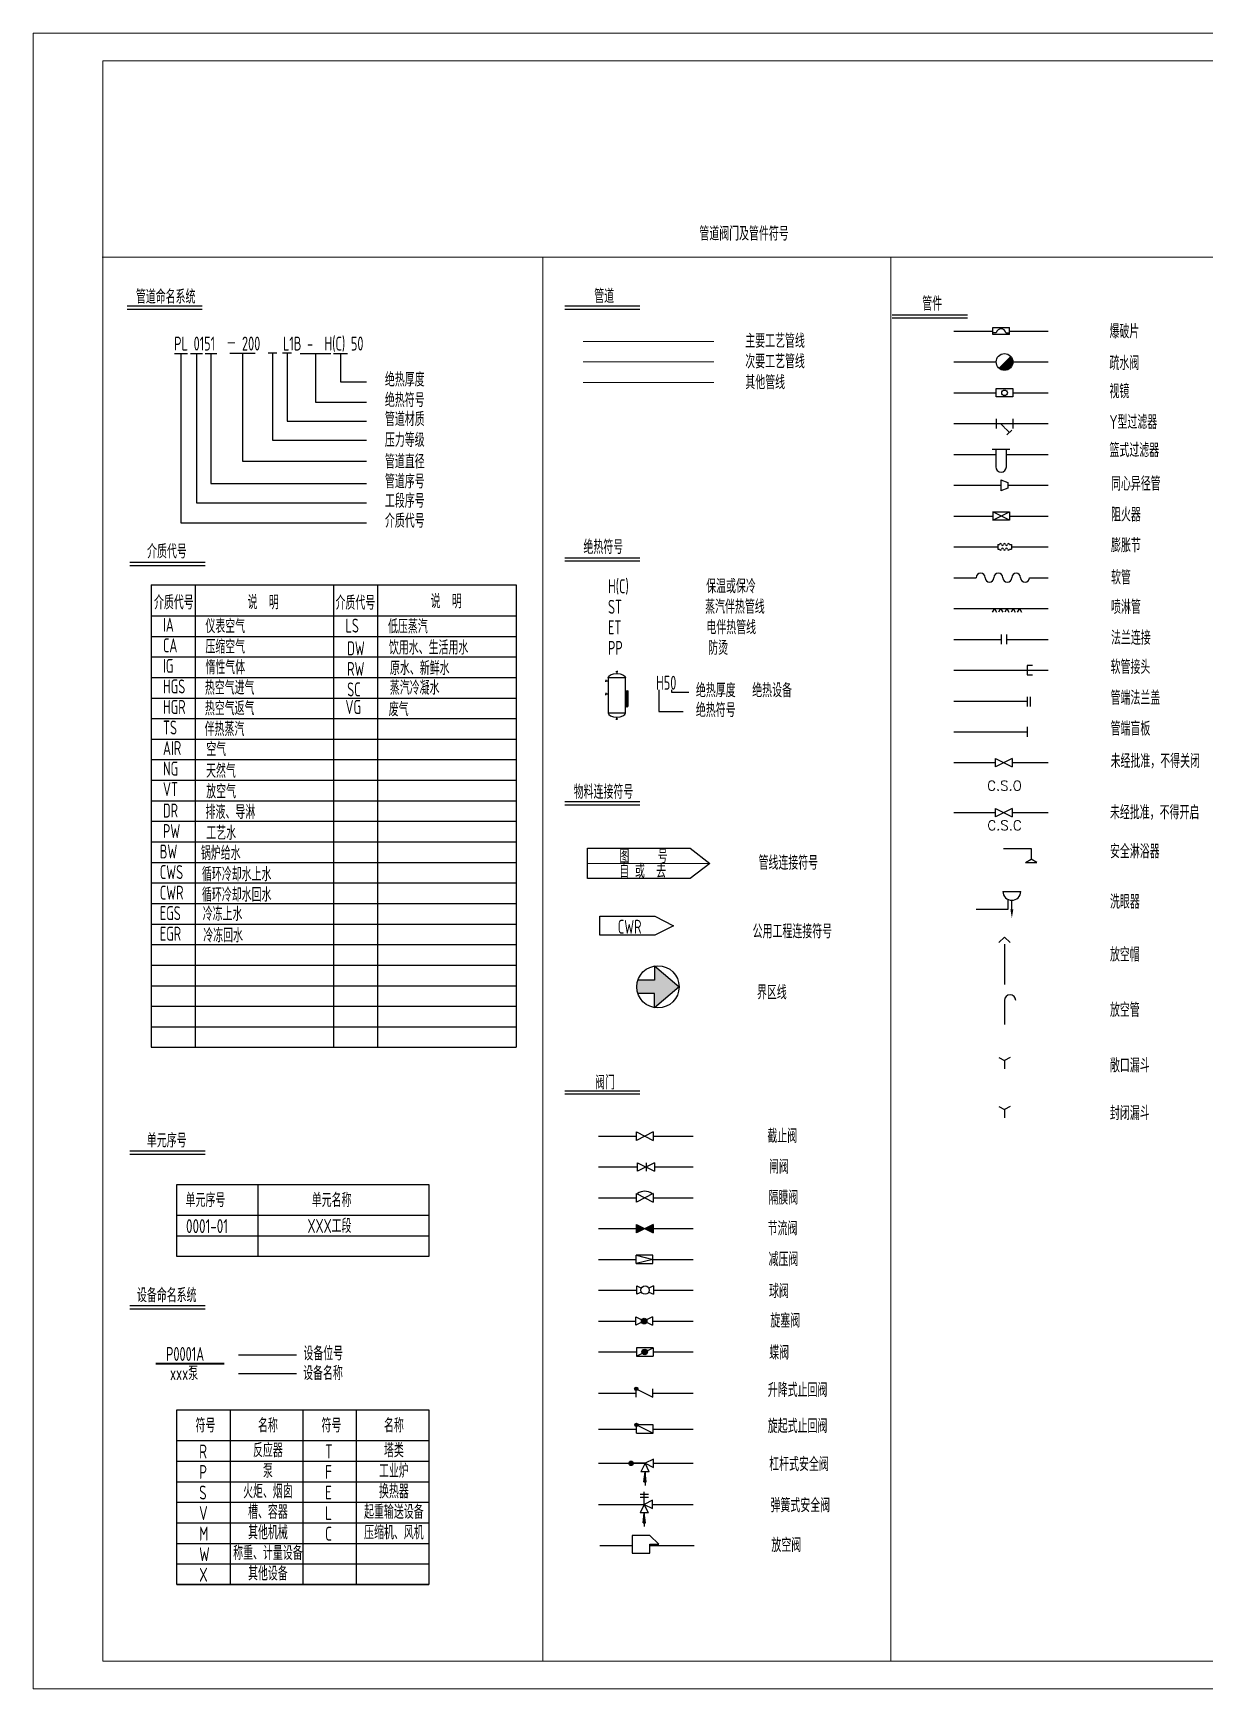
# Model space of a CAD drawing. Extents: x 2909 to 6527, y 1421 to 2016.
# Drawn here: x 2909 to 3330, y 1422 to 2016 of the extents above; entities that cross this region are included whole.
import ezdxf
from ezdxf.enums import TextEntityAlignment as Align

# ---------------------------------------------------------------- set-up
doc = ezdxf.new("R2010")
doc.units = 0
for name, color, linetype, lineweight in [('AM_0', 7, 'Continuous', 18), ('AM_5', 3, 'Continuous', 20), ('中粗线', 4, 'Continuous', 35), ('文本层', 3, 'Continuous', 18), ('细实线', 7, 'Continuous', 18)]:
    doc.layers.add(name, color=color, linetype=linetype, lineweight=lineweight)
doc.layers.add('设备线', color=3, linetype='Continuous')
doc.styles.add('HGCAD', font='gbenor.shx', dxfattribs={"width": 0.75, "bigfont": 'gbcbig.shx'})
doc.styles.get("Standard").update_dxf_attribs({"font": 'txt', "bigfont": 'gbcbig.shx'})

# ---------------------------------------------------------------- blocks, each defined once
blk = doc.blocks.new('#HGCAD-TF-TK~A1H~HGCAD标准图框')
at = {"layer": '细实线', "color": 7}
blk.add_lwpolyline([(10, -10), (-831, -10), (-831, 584), (10, 584)], close=True, dxfattribs=at)
at = {"layer": '细实线', "color": 4}
blk.add_lwpolyline([(0, 0), (-806, 0), (-806, 574), (0, 574)], close=True, dxfattribs=at)
blk = doc.blocks.new('#HGCAD~PID~FM~030')
at = {"color": 250}
blk.add_wipeout([(-3.19, 0), (3.19, 0), (3.19, 6.38), (-3.19, 6.38)], dxfattribs=at)
at = {"color": 1}
for p, q in [((-3.19, 6.38), (-3.19, 0)), ((3.19, 6.38), (-3.19, 6.38)), ((6.38, 3.19), (3.19, 6.38)), ((-3.19, 0), (3.19, 0)), ((3.19, 3.19), (6.38, 3.19)), ((3.19, 0), (3.19, 3.19))]:
    blk.add_line(p, q, dxfattribs=at)
blk = doc.blocks.new('#HGCAD~PID~FM~021')
at = {"color": 250}
blk.add_wipeout([(-1.5, -3), (3, -3), (3, 1.5), (0, 0)], dxfattribs=at)
blk.add_hatch(color=1).paths.add_polyline_path([(-5.8, 0, 1), (-4.2, 0, 1)])
at = {"color": 1}
for p, q in [((0, 0), (-4.2, 0)), ((0, 0), (-1.5, -3)), ((3, 1.5), (0, 0)), ((1.5, -3), (0, 0)), ((0, 0), (3, -1.5)), ((3, -1.5), (3, 1.5)), ((1.5, -3), (-1.5, -3))]:
    blk.add_line(p, q, dxfattribs=at)
blk.add_circle((-5, 0), 0.8, dxfattribs=at)
blk = doc.blocks.new('#HGCAD~PID~FM~020')
at = {"color": 250}
blk.add_wipeout([(-1.5, -3), (3, -3), (3, 1.5), (0, 0)], dxfattribs=at)
at = {"color": 1}
for p, q in [((1.5, 3.5), (-1.5, 3.5)), ((1.5, 2.5), (-1.5, 2.5)), ((0, 0), (-1.5, -3)), ((0, 0), (0, 4.5)), ((3, 1.5), (0, 0)), ((3, -1.5), (3, 1.5)), ((1.5, -3), (-1.5, -3)), ((1.5, -3), (0, 0)), ((0, 0), (3, -1.5))]:
    blk.add_line(p, q, dxfattribs=at)
blk = doc.blocks.new('#HGCAD~PID~FM~017')
at = {"color": 250}
blk.add_wipeout([(-3, -1.5), (3, -1.5), (3, 1.5), (-3.01, 1.49)], dxfattribs=at)
h = blk.add_hatch(color=1)
h.paths.add_polyline_path([(-3.01, 1.5), (-2.47, 1.23, 0.116338), (-2.41, 1.5, 1), (-3.61, 1.5, 0.414781), (-3, 0.9)])
h.paths.add_polyline_path([(-3.01, 1.5), (-3, 0.9, 0.283658), (-2.47, 1.23)], flags=17)
at = {"color": 1}
for p, q in [((-3, -1.5), (-3.01, 1.5)), ((-3.01, 1.5), (3, -1.5)), ((2.99, 1.5), (-3.01, 1.5)), ((3, -1.5), (2.99, 1.5)), ((-3, -1.5), (3, -1.5))]:
    blk.add_line(p, q, dxfattribs=at)
blk.add_circle((-3.01, 1.5), 0.6, dxfattribs=at)
blk = doc.blocks.new('#HGCAD~PID~FM~016')
at = {"color": 250}
blk.add_wipeout([(-3, -1.5), (3, -1.5), (3, 1.5), (-3, 1.5)], dxfattribs=at)
h = blk.add_hatch(color=1)
h.paths.add_polyline_path([(-3, 1.5), (-2.46, 1.23, 0.116434), (-2.4, 1.5, 1), (-3.6, 1.5, 0.414214), (-3, 0.9)])
h.paths.add_polyline_path([(-3, 1.5), (-3, 0.9, 0.284079), (-2.46, 1.23)], flags=17)
at = {"color": 1}
for p, q in [((-3, -1.5), (-3, 1.5)), ((-3, 1.5), (3, -1.5)), ((3, -1.5), (3, 1.5))]:
    blk.add_line(p, q, dxfattribs=at)
blk.add_circle((-3, 1.5), 0.6, dxfattribs=at)
blk = doc.blocks.new('#HGCAD~PID~FM~018')
at = {"color": 250}
blk.add_wipeout([(-3, -1.5), (-3, 1.5), (3, 1.5), (3, -1.5)], dxfattribs=at)
h = blk.add_hatch(color=1)
h.paths.add_polyline_path([(-0.89, -0.45, 0.791418), (1, 0, 0.116434), (0.89, 0.45)])
h.paths.add_polyline_path([(-1, 0, 0.116434), (-0.89, -0.45), (0.89, 0.45, 0.791418)])
at = {"color": 1}
for p, q in [((-3, -1.5), (3, 1.5)), ((-3, 1.5), (-3, -1.5)), ((3, 1.5), (-3, 1.5)), ((3, 1.5), (3, -1.5)), ((-3, -1.5), (3, -1.5))]:
    blk.add_line(p, q, dxfattribs=at)
blk.add_circle((0, 0), 1, dxfattribs=at)
blk = doc.blocks.new('#HGCAD~PID~FM~005')
at = {"color": 250}
blk.add_wipeout([(-3, -1.5), (-3, 1.5), (3, 1.5), (3, -1.5)], dxfattribs=at)
h = blk.add_hatch(color=1)
h.paths.add_polyline_path([(0.89, 0.45, 0.618034), (-0.89, 0.45), (0, 0)])
h.paths.add_polyline_path([(0, 0), (0.89, -0.45, 0.116434), (1, 0, 0.116434), (0.89, 0.45)])
h.paths.add_polyline_path([(-0.89, 0.45, 0.116434), (-1, 0, 0.116434), (-0.89, -0.45), (0, 0)])
h.paths.add_polyline_path([(0, 0), (-0.89, -0.45, 0.618034), (0.89, -0.45)])
at = {"color": 1}
for p, q in [((-3, 1.5), (3, -1.5)), ((3, 1.5), (-3, -1.5)), ((-3, -1.5), (-3, 1.5)), ((3, 1.5), (3, -1.5))]:
    blk.add_line(p, q, dxfattribs=at)
blk.add_circle((0, 0), 1, dxfattribs=at)
blk = doc.blocks.new('#HGCAD~PID~FM~003')
at = {"color": 250}
blk.add_wipeout([(-3, -1.5), (-3, 1.5), (3, 1.5), (3, -1.5)], dxfattribs=at)
h = blk.add_hatch(color=1)
h.paths.add_polyline_path([(3, 1.5), (0.21, 0.1, -0.116434), (0.23, 0, -0.116434), (0.21, -0.1), (3, -1.5)])
h.paths.add_polyline_path([(-3, 1.5), (-3, -1.5), (-0.21, -0.1, -0.116434), (-0.23, 0, -0.116434), (-0.21, 0.1)])
h.paths.add_polyline_path([(0, 0), (-0.21, 0.1, 0.116434), (-0.23, 0, 0.116434), (-0.21, -0.1)])
h.paths.add_polyline_path([(0.21, 0.1), (0, 0), (0.21, -0.1, 0.116434), (0.23, 0, 0.116434)])
at = {"color": 1}
for p, q in [((-3, 1.5), (3, -1.5)), ((3, 1.5), (-3, -1.5)), ((-3, -1.5), (-3, 1.5)), ((3, 1.5), (3, -1.5))]:
    blk.add_line(p, q, dxfattribs=at)
blk = doc.blocks.new('#HGCAD~PID~FM~019')
at = {"color": 250}
blk.add_wipeout([(-3, -1.5), (3, -1.5), (3, 1.5), (-3, 1.5)], dxfattribs=at)
at = {"color": 1}
for p, q in [((-3, -1.5), (-3, 1.5)), ((3, 1.5), (-3, 1.5)), ((-3, 1.5), (3, 0)), ((3, 0), (-3, -1.5)), ((3, -1.5), (3, 1.5)), ((-3, -1.5), (3, -1.5))]:
    blk.add_line(p, q, dxfattribs=at)
blk = doc.blocks.new('#HGCAD~PID~FM~004')
at = {"color": 250}
blk.add_wipeout([(-3, -1.5), (-3, 1.5), (3, 1.5), (3, -1.5)], dxfattribs=at)
at = {"color": 1}
for p, q in [((-3, 1.5), (-1.34, 0.67)), ((-3, -1.5), (-3, 1.5)), ((3, 1.5), (1.34, 0.67)), ((3, 1.5), (3, -1.5)), ((-1.34, -0.67), (-3, -1.5)), ((1.34, -0.67), (3, -1.5))]:
    blk.add_line(p, q, dxfattribs=at)
blk.add_circle((0, 0), 1.5, dxfattribs=at)
blk = doc.blocks.new('#HGCAD~PID~FM~006')
at = {"color": 250}
blk.add_wipeout([(-3, -1.5), (3, -1.5), (3, 1.5), (-3, 1.5)], dxfattribs=at)
at = {"color": 1}
for p, q in [((-3, 1.5), (3, -1.5)), ((3, 1.5), (-3, -1.5)), ((-3, -1.5), (-3, 1.5)), ((3, 1.5), (3, -1.5))]:
    blk.add_line(p, q, dxfattribs=at)
blk.add_arc((0, -1.87), 4.23, 52.99171, 127.00829, dxfattribs=at)
blk = doc.blocks.new('#HGCAD~PID~FM~002')
at = {"color": 250}
blk.add_wipeout([(-3, -1.5), (-3, 1.5), (3, 1.5), (3, -1.5)], dxfattribs=at)
at = {"color": 1}
for p, q in [((-3, 1.5), (3, -1.5)), ((3, 1.5), (-3, -1.5)), ((-3, -1.5), (-3, 1.5)), ((3, 1.5), (3, -1.5))]:
    blk.add_line(p, q, dxfattribs=at)
blk = doc.blocks.new('#HGCAD~PID~FM~001')
at = {"color": 250}
blk.add_wipeout([(-3, -1.5), (-3, 1.5), (3, 1.5), (3, -1.5)], dxfattribs=at)
at = {"color": 1}
for p, q in [((-3, 1.5), (3, -1.5)), ((3, 1.5), (-3, -1.5)), ((-3, -1.5), (-3, 1.5)), ((0, 1.5), (0, -1.5)), ((3, 1.5), (3, -1.5))]:
    blk.add_line(p, q, dxfattribs=at)
blk = doc.blocks.new('#HGCAD~PID~SB~003')
at = {"color": 7}
for p, q in [((-12.5, 25), (-12.5, -25)), ((12.5, 25), (-12.5, 25)), ((12.5, -25), (12.5, 25)), ((-12.5, -25), (12.5, -25))]:
    blk.add_line(p, q, dxfattribs=at)
for p, q in [((-1.5, 34.2), (0, 34.2)), ((0, 34.2), (0, 31.2)), ((1.5, 34.2), (0, 34.2)), ((-15.5, 22.5), (-15.5, 21)), ((-15.5, 21), (-12.5, 21)), ((-15.5, 19.5), (-15.5, 21)), ((-15.5, 3.5), (-15.5, 2)), ((-15.5, 0.5), (-15.5, 2)), ((-15.5, 2), (-12.5, 2)), ((-1.5, -34.2), (0, -34.2)), ((0, -34.2), (0, -31.2)), ((1.5, -34.2), (0, -34.2))]:
    blk.add_line(p, q)
blk.add_arc((9.3, 25), 3.18, 0, 40.2918, dxfattribs=at)
at = {"extrusion": (0, 0, -1)}
blk.add_ellipse((0, 25), major_axis=(12.5, 0), ratio=0.5, start_param=3.141593, end_param=6.283185, dxfattribs=at)
blk.add_ellipse((0, -25), major_axis=(12.5, 0), ratio=0.5, start_param=3.141593, end_param=6.283185)
blk = doc.blocks.new('#HGCAD~PID~GJ~031')
at = {"color": 1}
for p, q in [((-2, 4.15), (0, 3)), ((2, 4.15), (0, 3)), ((0, 3), (0, 0))]:
    blk.add_line(p, q, dxfattribs=at)
blk = doc.blocks.new('#HGCAD~PID~GJ~030')
at = {"color": 1}
blk.add_arc((2, 0), 2, 0, 180, dxfattribs=at)
blk = doc.blocks.new('#HGCAD~PID~GJ~029')
at = {"color": 1}
for p in [(-2, -0.94), (2, -0.94)]:
    blk.add_line(p, (0, 1.06), dxfattribs=at)
blk = doc.blocks.new('#HGCAD~PID~GJ~035')
at = {"color": 1}
for p, q in [((7.5, 5), (12.5, 5)), ((0, 0), (9, 0)), ((9, 0), (9, 2.71)), ((10, 0), (10, 2.5))]:
    blk.add_line(p, q, dxfattribs=at)
blk.add_lwpolyline([(10, 0, 0.83, 0, 0), (10, -2.5, 0, 0, 0)], format="xyseb", dxfattribs=at)
blk.add_arc((10, 5), 2.5, 180, 0, dxfattribs=at)
blk = doc.blocks.new('#HGCAD~PID~GJ~034')
at = {"color": 1}
for p, q in [((0, 0), (10, 0)), ((10, 0), (10, -3.85)), ((8, -5), (10, -3.85)), ((8, -5), (12, -5)), ((12, -5), (10, -3.85))]:
    blk.add_line(p, q, dxfattribs=at)
blk = doc.blocks.new('#HGCAD~PID~GJ~037')
at = {"color": 1, "insert": (0, 0), "char_height": 3.5, "width": 3.7865, "attachment_point": 5}
blk.add_mtext('{\\Fromans|c134;C.S.C}', dxfattribs=at)
blk = doc.blocks.new('#HGCAD~PID~GJ~036')
at = {"color": 1, "insert": (0, 0), "char_height": 3.5, "width": 3.7865, "attachment_point": 5}
blk.add_mtext('{\\Fromans|c134;C.S.O}', dxfattribs=at)
blk = doc.blocks.new('#HGCAD~PID~GJ~020')
at = {"color": 1}
blk.add_line((0, 1.75), (0, -1.75), dxfattribs=at)
blk = doc.blocks.new('#HGCAD~PID~GJ~018')
at = {"color": 1}
for p, q in [((-3.5, 3), (0, 3)), ((0, 3), (0, -3)), ((0, -3), (-3.5, -3))]:
    blk.add_line(p, q, dxfattribs=at)
blk = doc.blocks.new('#HGCAD~PID~GJ~019')
at = {"color": 250}
blk.add_wipeout([(0, 1.75), (2, 1.75), (2, -1.75), (0, -1.75)], dxfattribs=at)
at = {"color": 1}
for p, q in [((0, 1.75), (0, -1.75)), ((2, 1.75), (2, -1.75))]:
    blk.add_line(p, q, dxfattribs=at)
blk = doc.blocks.new('#HGCAD~PID~GJ~016')
at = {"color": 1}
for p, q in [((0, 0), (40, 0)), ((8, 0), (5.3, -4.7)), ((8, 0), (10.7, -4.7)), ((16, 0), (13.3, -4.7)), ((16, 0), (18.7, -4.7)), ((24, 0), (21.3, -4.7)), ((24, 0), (26.7, -4.7)), ((32, 0), (29.3, -4.7)), ((32, 0), (34.7, -4.7)), ((40, 0), (37.3, -4.7)), ((40, 0), (42.7, -4.7))]:
    blk.add_line(p, q, dxfattribs=at)
blk = doc.blocks.new('#HGCAD~PID~GJ~015')
at = {"color": 250}
blk.add_wipeout([(0, -3.8), (22.3, -3.8), (22.3, 3.8), (0, 3.8)], dxfattribs=at)
at = {"color": 1}
for p, q in [((0, 3.8), (0, -3.8)), ((0, 3.8), (3.2, 3.8)), ((19.1, 3.8), (22.3, 3.8)), ((22.3, 3.8), (22.3, -3.8)), ((0, -3.8), (3.2, -3.8)), ((19.1, -3.8), (22.3, -3.8))]:
    blk.add_line(p, q, dxfattribs=at)
for centre, start, end in [((4.8, 3.8), 0, 180), ((8, 3.8), 180, 0), ((11.2, 3.8), 0, 180), ((14.4, 3.8), 180, 0), ((17.6, 3.8), 0, 180), ((4.8, -3.8), 180, 0), ((8, -3.8), 0, 180), ((11.2, -3.8), 180, 0), ((14.4, -3.8), 0, 180), ((17.6, -3.8), 180, 0)]:
    blk.add_arc(centre, 1.6, start, end, dxfattribs=at)
blk = doc.blocks.new('#HGCAD~PID~GJ~022')
at = {"color": 250}
blk.add_wipeout([(0, -2), (2.5, -1), (2.5, 1), (0, 2)], dxfattribs=at)
at = {"color": 1}
for p, q in [((0, 2), (0, -2)), ((0, 2), (2.5, 1)), ((2.5, 1), (2.5, -1)), ((2.5, -1), (0, -2))]:
    blk.add_line(p, q, dxfattribs=at)
at = {"style": 'HGCAD', "width": 0.75}
blk.add_attdef('DNXDN', text='', height=3.5, dxfattribs=at).set_placement((0.89, 3), align=Align.CENTER)
blk = doc.blocks.new('#HGCAD~PID~GJ~010')
at = {"color": 250}
blk.add_wipeout([(-3, -1.75), (-3, 1.75), (3, 1.75), (3, -1.75)], dxfattribs=at)
at = {"color": 1}
for p, q in [((-3, -1.75), (-3, 1.75)), ((-3, 0), (3, 0)), ((-1.5, 0), (1.72, 3.22)), ((2.57, 2.37), (0.87, 4.07)), ((3, -1.75), (3, 1.75))]:
    blk.add_line(p, q, dxfattribs=at)
blk = doc.blocks.new('#HGCAD~PID~GJ~002')
at = {"color": 250}
blk.add_wipeout([(-3, -1.5), (-3, 1.5), (3, 1.5), (3, -1.5)], dxfattribs=at)
at = {"color": 1}
for p, q in [((-3, -1.5), (-3, 1.5)), ((-3, 1.5), (3, 1.5)), ((3, 1.5), (3, -1.5)), ((3, -1.5), (-3, -1.5))]:
    blk.add_line(p, q, dxfattribs=at)
blk.add_circle((0, 0), 1, dxfattribs=at)
blk = doc.blocks.new('#HGCAD~PID~FM~022')
at = {"color": 250}
blk.add_wipeout([(-3, -3), (3, -3), (3, 3), (-3, 3)], dxfattribs=at)
blk.add_hatch(color=1).paths.add_polyline_path([(3, 0, 0.198912), (2.12, 2.12), (-2.12, -2.12, 0.668179)])
at = {"color": 1}
blk.add_circle((0, 0), 3, dxfattribs=at)
blk = doc.blocks.new('#HGCAD~PID~GJ~007')
at = {"color": 250}
blk.add_wipeout([(-3, 0.5), (-3, 3), (3, 3), (3, 0.5)], dxfattribs=at)
at = {"color": 1}
for p, q in [((-3, 0.5), (-3, 3)), ((-3, 3), (3, 3)), ((-1.71, 1.12), (-3, 1.12)), ((3, 0.5), (-3, 0.5)), ((1.71, 1.12), (3, 1.12)), ((3, 0.5), (3, 3))]:
    blk.add_line(p, q, dxfattribs=at)
blk.add_arc((0, 0.75), 1.75, 12.26475, 167.73525, dxfattribs=at)
blk = doc.blocks.new('#HGCAD~PID~GJ~001')
at = {"color": 250}
blk.add_wipeout([(-3, -1.5), (-3, 1.5), (3, 1.5), (3, -1.5)], dxfattribs=at)
at = {"color": 1}
for p, q in [((3, 1.5), (-3, -1.5)), ((-3, 1.5), (3, -1.5)), ((-3, -1.5), (-3, 1.5)), ((-3, 1.5), (3, 1.5)), ((3, -1.5), (3, 1.5)), ((3, -1.5), (-3, -1.5))]:
    blk.add_line(p, q, dxfattribs=at)
blk = doc.blocks.new('#HGCAD~PID~GJ~038')
at = {"color": 250}
blk.add_wipeout([(0, 1.6), (25.53, 1.6), (25.53, -1.6), (0, -1.6)], dxfattribs=at)
at = {"color": 1}
for p, q in [((0, 0), (3.19, 0)), ((22.34, 0), (25.53, 0))]:
    blk.add_line(p, q, dxfattribs=at)
for centre, start, end in [((4.79, 0), 0, 180), ((7.98, 0), 180, 0), ((11.17, 0), 0, 180), ((14.36, 0), 180, 0), ((17.55, 0), 0, 180), ((20.75, 0), 180, 0)]:
    blk.add_arc(centre, 1.6, start, end, dxfattribs=at)
blk = doc.blocks.new('#HGCAD~PID~GJ~039')
at = {"color": 1}
blk.add_arc((0, -4.47), 1.91, 180, 0, dxfattribs=at)
at = {"color": 250}
blk.add_wipeout([(-3.19, 1.91), (3.19, 1.91), (3.19, -0.99), (-3.19, -0.99)], dxfattribs=at)
at = {"color": 1}
for p, q in [((-3.19, 1.91), (3.19, 1.91)), ((-3.19, 0), (-1.91, 0)), ((-1.91, 1.91), (-1.91, -4.47)), ((1.91, -4.47), (1.91, 1.91)), ((1.91, 0), (3.19, 0))]:
    blk.add_line(p, q, dxfattribs=at)

msp = doc.modelspace()

# ---------------------------------------------------------------- hatches: boundary and pattern name
h = msp.add_hatch()
h.set_pattern_fill('ACAD_ISO04W100', color=256, scale=0.014743, style=0)
h.set_pattern_definition([(0, (3057.5596, 2634.31283), (0, 0.0737155286), [0.353834537, -0.044229317, 0.007371553, -0.044229317])])
h.paths.add_polyline_path([(3132.17, 1666.76), (3141.01, 1674.25), (3132.17, 1681.74), (3132.17, 1676.64), (3126.21, 1676.64, 0.162011), (3126.21, 1671.85), (3132.17, 1671.84)])
h = msp.add_hatch()
h.set_pattern_fill('ACAD_ISO08W100', color=256, scale=0.014743, angle=180, style=0)
h.set_pattern_definition([(180, (2364.8126, 3228.617794), (-9e-18, -0.0737155286), [0.353834537, -0.044229317, 0.088458634, -0.044229317])])
h.paths.add_polyline_path([(3128.79, 1500.31), (3128.37, 1496.68), (3129.21, 1496.68)])
h = msp.add_hatch()
h.set_pattern_fill('ACAD_ISO08W100', color=256, scale=0.014743, angle=180, style=0)
h.set_pattern_definition([(180, (2364.54005, 3213.84405), (-9e-18, -0.0737155286), [0.353834537, -0.044229317, 0.088458634, -0.044229317])])
h.paths.add_polyline_path([(3128.52, 1485.54), (3128.1, 1481.91), (3128.94, 1481.91)])

# ---------------------------------------------------------------- linework, layer by layer
for p, q in [((2942.93, 1918.52), (2969.92, 1918.52)), ((2942.93, 1917.4), (2969.92, 1917.4)), ((3099.98, 1918.52), (3126.96, 1918.52)), ((3099.98, 1917.4), (3126.96, 1917.4)), ((3217.47, 1915.35), (3244.45, 1915.35)), ((3217.47, 1914.23), (3244.45, 1914.23)), ((3239.62, 1909.47), (3273.5, 1909.47)), ((2962.26, 1901.45), (2962.26, 1840.69)), ((2967.84, 1901.45), (2967.84, 1847.85)), ((2973.03, 1901.45), (2973.03, 1854.82)), ((2984.35, 1901.59), (2984.35, 1862.82)), ((2995.08, 1901.65), (2995.08, 1870.32)), ((3000.31, 1901.65), (3000.31, 1877.15)), ((3010.55, 1901.51), (3010.55, 1883.98)), ((3019.46, 1901.51), (3019.46, 1891.35)), ((3239.62, 1898.42), (3273.5, 1898.42)), ((3019.46, 1891.35), (3028.84, 1891.35)), ((3010.55, 1883.98), (3028.84, 1883.98)), ((3239.62, 1887.36), (3273.5, 1887.36)), ((3000.31, 1877.15), (3028.84, 1877.15)), ((3239.62, 1876.3), (3273.5, 1876.3)), ((2995.08, 1870.32), (3028.84, 1870.32)), ((3239.62, 1865.25), (3273.5, 1865.25)), ((2984.35, 1862.82), (3028.84, 1862.82)), ((2973.03, 1854.82), (3028.84, 1854.82)), ((3239.62, 1854.19), (3273.5, 1854.19)), ((2967.84, 1847.85), (3028.84, 1847.85)), ((3239.62, 1843.13), (3273.5, 1843.13)), ((2962.26, 1840.69), (3028.84, 1840.69)), ((3239.62, 1832.07), (3273.5, 1832.07)), ((2943.89, 1826.62), (2970.88, 1826.62)), ((2943.89, 1825.43), (2970.88, 1825.43)), ((3099.98, 1828.21), (3126.96, 1828.21)), ((3099.98, 1827.09), (3126.96, 1827.09)), ((2951.55, 1818.41), (3082.54, 1818.41)), ((2951.55, 1818.41), (2951.55, 1652.55)), ((2967.32, 1818.41), (2967.32, 1652.55)), ((3017.05, 1818.41), (3017.05, 1652.55)), ((3032.81, 1818.41), (3032.81, 1652.55)), ((3082.54, 1818.41), (3082.54, 1652.55)), ((3239.62, 1821.02), (3273.5, 1821.02)), ((2951.55, 1807.35), (3082.54, 1807.35)), ((3239.62, 1809.96), (3273.5, 1809.96)), ((3239.62, 1798.9), (3273.5, 1798.9)), ((3239.62, 1787.84), (3273.5, 1787.84)), ((3122.66, 1780.44), (3121.76, 1779.78)), ((3122.66, 1780.14), (3121.76, 1779.48)), ((3122.66, 1779.85), (3121.76, 1779.19)), ((3122.66, 1779.55), (3121.76, 1778.89)), ((3122.66, 1779.26), (3121.76, 1778.6)), ((3122.66, 1778.96), (3121.76, 1778.3)), ((3122.66, 1778.67), (3121.76, 1778.01)), ((3122.66, 1778.37), (3121.76, 1777.71)), ((3122.66, 1778.08), (3121.76, 1777.42)), ((3122.66, 1777.78), (3121.76, 1777.12)), ((3122.66, 1777.49), (3121.76, 1776.83)), ((3122.66, 1777.2), (3121.76, 1776.54)), ((3122.66, 1776.9), (3121.76, 1776.24)), ((3122.66, 1776.61), (3121.76, 1775.95)), ((3122.66, 1776.31), (3121.76, 1775.65)), ((3122.66, 1780.44), (3122.66, 1774.8)), ((3133.73, 1780.84), (3133.73, 1773.07)), ((3138.34, 1780.76), (3138.34, 1779.92)), ((3138.34, 1779.92), (3144.56, 1779.92)), ((3239.62, 1776.79), (3265.92, 1776.79)), ((3122.66, 1776.02), (3121.76, 1775.36)), ((3122.66, 1775.72), (3121.76, 1775.06)), ((3122.66, 1775.43), (3122.01, 1774.95)), ((3122.66, 1775.13), (3122.23, 1774.81)), ((3133.73, 1773.07), (3142.47, 1773.07)), ((3239.62, 1765.73), (3265.92, 1765.73)), ((3239.62, 1754.67), (3273.5, 1754.67)), ((3099.98, 1740.72), (3126.96, 1740.72)), ((3099.98, 1739.6), (3126.96, 1739.6)), ((3239.62, 1736.78), (3273.5, 1736.78)), ((3144.99, 1723.96), (3152.02, 1718.55)), ((3152.02, 1718.55), (3144.99, 1713.14)), ((3132.29, 1699.63), (3139.05, 1696.19)), ((3139.05, 1696.19), (3132.29, 1692.75)), ((3257.8, 1689.61), (3257.8, 1675.14)), ((3132.17, 1681.74), (3132.17, 1676.64)), ((3132.17, 1681.74), (3141.01, 1674.25)), ((3132.17, 1676.64), (3126.21, 1676.64)), ((2951.55, 1674.66), (3082.54, 1674.66)), ((3132.17, 1671.84), (3126.21, 1671.85)), ((3141.01, 1674.25), (3132.17, 1666.76)), ((3132.17, 1666.76), (3132.17, 1671.85)), ((3257.79, 1669.71), (3257.79, 1660.73)), ((2951.55, 1667.29), (3082.54, 1667.29)), ((2951.55, 1659.92), (3082.54, 1659.92)), ((2951.55, 1652.55), (3082.54, 1652.55)), ((3099.98, 1636.93), (3126.96, 1636.93)), ((3099.98, 1635.81), (3126.96, 1635.81)), ((3112.14, 1620.68), (3146.02, 1620.68)), ((2943.89, 1615.4), (2970.88, 1615.4)), ((2943.89, 1614.21), (2970.88, 1614.21)), ((3112.14, 1609.62), (3146.02, 1609.62)), ((2989.88, 1603.35), (2989.88, 1577.55)), ((3112.14, 1598.56), (3146.02, 1598.56)), ((2960.79, 1592.29), (3051.19, 1592.29)), ((3112.14, 1587.5), (3146.02, 1587.5)), ((2960.79, 1584.92), (3051.19, 1584.92)), ((3112.14, 1576.45), (3146.02, 1576.45)), ((3112.14, 1565.39), (3146.02, 1565.39)), ((2943.89, 1559.88), (2970.88, 1559.88)), ((2943.89, 1558.7), (2970.88, 1558.7)), ((3112.14, 1554.33), (3146.02, 1554.33)), ((2982.86, 1542.29), (3003.77, 1542.29)), ((3112.14, 1543.27), (3146.02, 1543.27)), ((2982.86, 1535.55), (3003.77, 1535.55)), ((3112.14, 1528.54), (3146.02, 1528.54)), ((2979.87, 1522.51), (2979.87, 1459.85)), ((3025.07, 1522.51), (3025.07, 1459.85)), ((3112.14, 1515.62), (3146.02, 1515.62)), ((2960.79, 1511.45), (3051.19, 1511.45)), ((2960.79, 1504.08), (3051.19, 1504.08)), ((2960.79, 1504.08), (3051.19, 1504.08)), ((3112.14, 1503.31), (3146.02, 1503.31)), ((3128.37, 1496.68), (3128.79, 1500.31)), ((3129.21, 1496.68), (3128.79, 1500.31)), ((3128.79, 1500.31), (3128.79, 1495.4)), ((2960.79, 1496.71), (3051.19, 1496.71)), ((3128.37, 1496.68), (3129.21, 1496.68)), ((2960.79, 1489.34), (3051.19, 1489.34)), ((2960.79, 1489.34), (3051.19, 1489.34)), ((3112.14, 1488.57), (3146.02, 1488.57)), ((3128.1, 1481.91), (3128.52, 1485.54)), ((3128.52, 1485.57), (3128.52, 1480.66)), ((3128.94, 1481.91), (3128.52, 1485.54)), ((2960.79, 1481.96), (3051.19, 1481.96)), ((3128.1, 1481.91), (3128.94, 1481.91)), ((2960.79, 1474.59), (3051.19, 1474.59)), ((2960.79, 1474.59), (3051.19, 1474.59)), ((3112.56, 1473.83), (3146.44, 1473.83)), ((2960.79, 1467.22), (3051.19, 1467.22)), ((2960.79, 1459.85), (3051.19, 1459.85)), ((2960.79, 1459.85), (3051.19, 1459.85))]:
    msp.add_line(p, q)
at = {"color": 7}
for p, q in [((2951.55, 1799.98), (3082.54, 1799.98)), ((2951.55, 1792.61), (3082.54, 1792.61)), ((2951.55, 1785.24), (3082.54, 1785.24)), ((2951.55, 1777.86), (3082.54, 1777.86)), ((2951.55, 1770.49), (3082.54, 1770.49)), ((2951.55, 1763.12), (3082.54, 1763.12)), ((2951.55, 1755.75), (3082.54, 1755.75)), ((2951.55, 1748.38), (3082.54, 1748.38)), ((2951.55, 1741.01), (3082.54, 1741.01)), ((2951.55, 1733.63), (3082.54, 1733.63)), ((2951.55, 1726.26), (3082.54, 1726.26)), ((2951.55, 1718.89), (3082.54, 1718.89)), ((2951.55, 1711.52), (3082.54, 1711.52)), ((2951.55, 1704.15), (3082.54, 1704.15)), ((2951.55, 1696.78), (3082.54, 1696.78)), ((2951.55, 1689.4), (3082.54, 1689.4)), ((2951.55, 1682.03), (3082.54, 1682.03)), ((2951.55, 1682.03), (3082.54, 1682.03))]:
    msp.add_line(p, q, dxfattribs=at)
for points in [[(3121.76, 1780.14), (3122.36, 1780.5), (3122.66, 1780.44)], [(3121.76, 1775.1), (3122.36, 1774.73), (3122.66, 1774.8)], [(3144.99, 1713.14), (3108.1, 1713.14), (3108.1, 1723.96), (3144.99, 1723.96)], [(3132.29, 1692.75), (3112.53, 1692.75), (3112.53, 1699.63), (3132.29, 1699.63)]]:
    msp.add_lwpolyline(points)
for points in [[(2960.79, 1603.35), (3051.19, 1603.35), (3051.19, 1577.55), (2960.79, 1577.55)], [(2960.79, 1522.51), (3051.19, 1522.51), (3051.19, 1459.85), (2960.79, 1459.85)]]:
    msp.add_lwpolyline(points, close=True)
msp.add_circle((3133.42, 1674.25), 7.59)
at = {"layer": 'AM_0', "color": 1}
msp.add_line((3106.59, 1905.82), (3153.49, 1905.82), dxfattribs=at)
at = {"layer": 'AM_5'}
for p, q in [((2934, 1936.07), (3740.2, 1936.07)), ((3092.13, 1432.39), (3092.13, 1936.07)), ((3216.99, 1936.07), (3216.99, 1432.39)), ((3106.59, 1898.45), (3153.49, 1898.45)), ((3106.59, 1891.08), (3153.49, 1891.08)), ((3108.1, 1718.55), (3152.02, 1718.55))]:
    msp.add_line(p, q, dxfattribs=at)
at = {"layer": '中粗线'}
msp.add_line((2953.28, 1539.13), (2977.7, 1539.13), dxfattribs=at)
at = {"layer": '设备线'}
for p, q in [((2959.92, 1901.45), (2964.59, 1901.45)), ((2965.7, 1901.45), (2969.99, 1901.45)), ((2970.98, 1901.45), (2975.08, 1901.45)), ((2979.76, 1901.59), (2988.94, 1901.59)), ((2993.54, 1901.65), (2996.69, 1901.65)), ((2998.73, 1901.65), (3001.89, 1901.65)), ((3005.02, 1901.51), (3016.09, 1901.51)), ((3016.96, 1901.51), (3021.96, 1901.51)), ((3005.99, 1522.51), (3005.99, 1459.85))]:
    msp.add_line(p, q, dxfattribs=at)

# ---------------------------------------------------------------- block references
for name, p in [('#HGCAD-TF-TK~A1H~HGCAD标准图框', (3740.2, 1432.39)), ('#HGCAD~PID~GJ~020', (3265.92, 1776.51)), ('#HGCAD~PID~GJ~020', (3267.03, 1776.51)), ('#HGCAD~PID~GJ~020', (3265.92, 1765.73)), ('#HGCAD~PID~GJ~036', (3257.8, 1746.43)), ('#HGCAD~PID~GJ~037', (3257.8, 1732.18)), ('#HGCAD~PID~GJ~034', (3257.37, 1723.85)), ('#HGCAD~PID~GJ~029', (3257.8, 1691.05)), ('#HGCAD~PID~GJ~030', (3257.8, 1669.38)), ('#HGCAD~PID~GJ~031', (3257.8, 1644.79)), ('#HGCAD~PID~GJ~031', (3257.8, 1627.23))]:
    msp.add_blockref(name, p)
for name, p, xscale, yscale, zscale in [('#HGCAD~PID~GJ~016', (3251.92, 1809.96), 0.2800000000002001, 0.2800000000002001, 0.2800000000002001), ('#HGCAD~PID~GJ~018', (3265.92, 1787.84), -0.5500000000001819, 0.5499999999999545, 0.55), ('#HGCAD~PID~SB~003', (3118.64, 1778.81), 0.25, 0.25, 0.25), ('#HGCAD~PID~GJ~035', (3247.62, 1702.09), 1.279999999999745, 1.279999999999745, 1.279999999999745)]:
    msp.add_blockref(name, p, dxfattribs=dict(xscale=xscale, yscale=yscale, zscale=zscale))

# ---------------------------------------------------------------- texts
at = {"layer": '文本层', "style": 'HGCAD', "width": 0.8}
for s, p in [('0001-01', (2964.07, 1585.91)), ('R', (2968.78, 1505.07)), ('T', (3013.98, 1505.07)), ('P', (2968.78, 1497.7)), ('F', (3013.98, 1497.7)), ('S', (2968.78, 1490.32)), ('E', (3013.98, 1490.32)), ('V', (2968.78, 1482.95)), ('L', (3013.98, 1482.95)), ('M', (2968.78, 1475.58)), ('C', (3013.98, 1475.58)), ('W', (2968.78, 1468.21)), ('X', (2968.78, 1460.84))]:
    msp.add_text(s, height=5, dxfattribs=at).set_placement(p)
at = {"layer": '文本层', "char_height": 5, "style": 'HGCAD'}
for s, insert, width, attachment_point in [('管道阀门及管件符号', (3148.3, 1946.97), 54.5827, 1), ('管道命名系统', (2946.07, 1924.32), 54.5827, 1), ('管道', (3110.55, 1924.53), 54.5827, 1), ('管件', (3228.28, 1921.82), 54.5827, 1), ('主要工艺管线', (3164.76, 1908.48), 54.5827, 1), ('爆破片', (3295.46, 1911.89), 54.5827, 1), ('次要工艺管线', (3164.76, 1901.11), 54.5827, 1), ('疏水阀', (3295.46, 1900.51), 54.5827, 1), ('绝热厚度', (3035.44, 1894.6), 54.5827, 1), ('其他管线', (3164.78, 1893.62), 54.5827, 1), ('视镜', (3295.46, 1890.41), 54.5827, 1), ('绝热符号', (3035.44, 1887.25), 54.5827, 1), ('管道材质', (3035.44, 1880.4), 54.5827, 1), ('Y型过滤器', (3295.46, 1879.36), 54.5827, 1), ('压力等级', (3035.44, 1872.93), 54.5827, 1), ('管道直径', (3035.44, 1865.19), 54.5827, 1), ('篮式过滤器', (3295.46, 1869.27), 54.5827, 1), ('管道序号', (3035.44, 1858.07), 54.5827, 1), ('同心异径管', (3296.01, 1857.24), 54.5827, 1), ('工段序号', (3035.44, 1851.1), 54.5827, 1), ('介质代号', (3035.44, 1843.94), 54.5827, 1), ('阻火器', (3296.01, 1846.18), 54.5827, 1), ('膨胀节', (3296.01, 1835.13), 54.5827, 1), ('介质代号', (2950.11, 1832.95), 54.5827, 1), ('绝热符号', (3106.68, 1834.54), 54.5827, 1), ('软管', (3296.01, 1823.59), 54.5827, 1), ('H(C)', (3115.51, 1820.46), 54.5827, 1), ('保温或保冷', (3150.72, 1820.46), 54.5827, 1), ('介质代号', (2952.57, 1814.65), 54.5827, 1), ('说  明', (2986.17, 1814.71), 54.5827, 1), ('介质代号', (3017.72, 1814.53), 54.5827, 1), ('说  明', (3051.84, 1815.06), 54.5827, 1), ('ST', (3115.51, 1813.09), 54.5827, 1), ('蒸汽伴热管线 ', (3150.36, 1813.09), 54.5827, 1), ('喷淋管', (3296.01, 1813.01), 54.5827, 1), ('IA', (2955.79, 1806.64), 54.5827, 1), ('仪表空气', (2971.03, 1806.12), 54.5827, 1), ('LS', (3021.29, 1806.34), 54.5827, 1), ('低压蒸汽', (3036.56, 1806.03), 54.5827, 1), ('电伴热管线 ', (3150.81, 1805.72), 54.5827, 1), ('ET', (3115.51, 1805.72), 54.5827, 1), ('法兰连接', (3296.01, 1801.95), 54.5827, 1), ('CA', (2955.79, 1799.26), 54.5827, 1), ('压缩空气', (2971.03, 1798.75), 54.5827, 1), ('DW', (3021.9, 1798.19), 54.5827, 1), ('饮用水、生活用水', (3036.88, 1798.46), 54.5827, 1), ('PP', (3115.51, 1798.35), 54.5827, 1), ('防烫', (3151.46, 1798.35), 54.5827, 1), ('IG', (2955.8, 1791.89), 54.5827, 1), ('惰性气体', (2971.03, 1791.38), 54.5827, 1), ('RW', (3021.9, 1790.82), 54.5827, 1), ('原水、新鲜水', (3037.26, 1791.07), 54.5827, 1), ('软管接头', (3295.86, 1791.48), 54.5827, 1), ('HGS', (2955.8, 1784.52), 54.5827, 1), ('热空气进气', (2970.84, 1784.04), 54.5827, 1), ('SC', (3021.9, 1783.45), 54.5827, 1), ('蒸汽冷凝水', (3037.21, 1784.03), 54.5827, 1), ('H50', (3132.75, 1785.84), 54.5827, 1), ('绝热厚度', (3147.04, 1783.14), 54.5827, 1), ('绝热设备', (3167.26, 1783.14), 54.5827, 1), ('HGR', (2955.8, 1777.15), 54.5827, 1), ('热空气返气', (2970.84, 1776.67), 54.5827, 1), ('VG', (3021.29, 1777.15), 54.5827, 1), ('废气', (3036.82, 1776.32), 54.5827, 1), ('绝热符号', (3147.04, 1776.03), 54.5827, 1), ('管端法兰盖', (3295.86, 1780.42), 54.5827, 1), ('TS', (2955.8, 1769.78), 54.5827, 1), ('伴热蒸汽', (2970.76, 1769.21), 54.5827, 1), ('管端盲板', (3295.86, 1769.37), 54.5827, 1), ('AIR', (2955.8, 1762.41), 54.5827, 1), ('空气', (2971.37, 1761.99), 54.5827, 1), ('未经批准，不得关闭', (3295.86, 1757.76), 54.5827, 1), ('NG', (2955.8, 1755.04), 54.5827, 1), ('天然气', (2971.27, 1754.21), 54.5827, 1), ('VT', (2955.8, 1747.66), 54.5827, 1), ('放空气', (2971.33, 1746.84), 54.5827, 1), ('物料连接符号', (3103.2, 1746.69), 54.5827, 1), ('DR', (2955.8, 1739.99), 54.5827, 1), ('排液、导淋', (2971.1, 1739.47), 54.5827, 1), ('未经批准，不得开启', (3295.63, 1739.32), 54.5827, 1), ('PW', (2955.8, 1732.62), 54.5827, 1), ('工艺水', (2971.35, 1731.95), 54.5827, 1), ('BW', (2954.67, 1725.29), 54.5827, 1), ('锅炉给水', (2969.43, 1724.73), 54.5827, 1), (' 图     号', (3117.57, 1723.59), 54.5827, 1), ('安全淋浴器', (3295.63, 1725.32), 54.5827, 1), ('CWS', (2954.67, 1717.92), 54.5827, 1), ('循环冷却水上水', (2969.79, 1717.14), 54.5827, 1), (' 自 或  去', (3117.53, 1718.31), 54.5827, 1), ('管线连接符号', (3169.51, 1721.25), 54.5827, 1), ('CWR', (2954.67, 1710.55), 54.5827, 1), ('循环冷却水回水', (2969.79, 1709.77), 54.5827, 1), ('洗眼器', (3295.63, 1707.27), 54.5827, 1), ('EGS', (2954.67, 1703.18), 54.5827, 1), ('冷冻上水', (2970.07, 1702.91), 54.5827, 1), ('EGR', (2954.67, 1695.81), 54.5827, 1), ('冷冻回水', (2970.25, 1695.2), 54.5827, 1), ('CWR', (3119.03, 1698.31), 54.5827, 1), ('公用工程连接符号', (3167.4, 1696.64), 54.5827, 1), ('放空帽', (3295.63, 1688.31), 54.5827, 1), ('界区线', (3168.95, 1674.76), 54.5827, 1), ('放空管', (3295.63, 1668.45), 54.5827, 1), ('敞口漏斗', (3295.63, 1648.55), 54.5827, 1), ('阀门', (3110.86, 1642.42), 54.5827, 1), ('封闭漏斗', (3295.63, 1631.44), 54.5827, 1), ('单元序号', (2957.15, 1619.11), 35.7058, 5), ('截止阀', (3172.69, 1623.25), 54.5827, 1), ('闸阀', (3173.28, 1612.19), 54.5827, 1), ('单元序号', (2971.05, 1597.73), 35.7058, 5), ('单元名称', (3016.32, 1597.73), 35.7058, 5), ('隔膜阀', (3173.07, 1601.13), 54.5827, 1), ('XXX工段', (3015.55, 1588.46), 35.7058, 5), ('节流阀', (3172.79, 1590.07), 54.5827, 1), ('减压阀', (3173.12, 1579.02), 54.5827, 1), ('设备命名系统', (2957.15, 1563.6), 35.7058, 5), ('球阀', (3173.28, 1567.57), 54.5827, 1), ('旋塞阀', (3173.76, 1556.99), 54.5827, 1), ('P0001A', (2956.91, 1545.04), 54.5827, 1), ('设备位号', (3013.32, 1542.71), 35.7058, 5), ('蝶阀', (3173.34, 1545.5), 54.5827, 1), ('设备名称', (3013.22, 1535.65), 35.7058, 5), ('xxx泵', (2958.33, 1538.14), 54.5827, 1), ('升降式止回阀', (3172.85, 1532.1), 54.5827, 1), ('符号', (2971.05, 1516.89), 35.7058, 5), ('名称', (2993.46, 1516.89), 35.7058, 5), ('符号', (3016.25, 1516.89), 35.7058, 5), ('名称', (3038.66, 1516.89), 35.7058, 5), ('旋起式止回阀', (3172.85, 1519.18), 54.5827, 1), ('反应器', (2993.46, 1507.99), 35.7058, 5), ('塔类', (3038.66, 1507.99), 35.7058, 5), ('泵', (2993.46, 1500.61), 35.7058, 5), ('工业炉', (3038.66, 1500.61), 35.7058, 5), ('杠杆式安全阀', (3173.36, 1505.5), 54.5827, 1), ('火炬、烟囱', (2993.46, 1493.24), 35.7058, 5), ('换热器', (3038.66, 1493.24), 35.7058, 5), ('弹簧式安全阀', (3173.82, 1490.75), 54.5827, 1), ('槽、容器', (2993.46, 1485.87), 35.7058, 5), ('起重输送设备', (3038.66, 1485.87), 35.7058, 5), ('其他机械', (2993.46, 1478.5), 35.7058, 5), ('压缩机、风机', (3038.66, 1478.5), 35.7058, 5), ('称重、计量设备', (2993.46, 1471.13), 35.7058, 5), ('放空阀', (3174.13, 1476.48), 54.5827, 1), ('其他设备', (2993.46, 1463.76), 35.7058, 5)]:
    msp.add_mtext(s, dxfattribs=dict(at, insert=insert, width=width, attachment_point=attachment_point))
at = {"layer": '设备线', "insert": (2959.82, 1907.52), "char_height": 5, "width": 65.0602, "attachment_point": 1, "style": 'HGCAD'}
msp.add_mtext('PL 0151  － 200    L1B -  H(C) 50', dxfattribs=at)

# ---------------------------------------------------------------- next in the draw order: block references
for name, p in [('#HGCAD~PID~FM~022', (3257.8, 1898.42)), ('#HGCAD~PID~GJ~002', (3257.8, 1887.36)), ('#HGCAD~PID~GJ~019', (3256.56, 1798.9)), ('#HGCAD~PID~FM~002', (3257.53, 1754.67)), ('#HGCAD~PID~FM~002', (3257.53, 1736.78)), ('#HGCAD~PID~FM~002', (3128.68, 1620.68)), ('#HGCAD~PID~FM~001', (3129.14, 1609.62)), ('#HGCAD~PID~FM~006', (3128.68, 1598.56)), ('#HGCAD~PID~FM~003', (3128.7, 1587.5)), ('#HGCAD~PID~FM~019', (3128.62, 1576.45)), ('#HGCAD~PID~FM~004', (3128.81, 1565.44)), ('#HGCAD~PID~FM~005', (3128.47, 1554.33)), ('#HGCAD~PID~FM~018', (3128.68, 1543.27)), ('#HGCAD~PID~FM~016', (3128.62, 1528.54)), ('#HGCAD~PID~FM~017', (3128.68, 1515.61)), ('#HGCAD~PID~FM~021', (3128.79, 1503.31)), ('#HGCAD~PID~FM~020', (3128.52, 1488.57)), ('#HGCAD~PID~FM~030', (3127.37, 1471.07))]:
    msp.add_blockref(name, p)
at = {"xscale": -1, "rotation": 180}
msp.add_blockref('#HGCAD~PID~GJ~010', (3257.8, 1876.3), dxfattribs=at)
at = {"xscale": 0.2200000000002547, "yscale": 0.2200000000002547, "zscale": 0.2200000000002547}
msp.add_blockref('#HGCAD~PID~GJ~015', (3255.34, 1832.06), dxfattribs=at)
at = {"layer": '设备线'}
for name, p in [('#HGCAD~PID~GJ~007', (3256.56, 1907.79)), ('#HGCAD~PID~GJ~039', (3256.56, 1865.25)), ('#HGCAD~PID~GJ~038', (3244.42, 1821.02))]:
    msp.add_blockref(name, p, dxfattribs=at)
at = {"layer": '设备线', "rotation": 180}
msp.add_blockref('#HGCAD~PID~GJ~001', (3256.56, 1843.13), dxfattribs=at)

# ---------------------------------------------------------------- next in the draw order: block references
msp.add_blockref('#HGCAD~PID~GJ~022', (3256.52, 1854.19))

doc.saveas('drawing.dxf')
